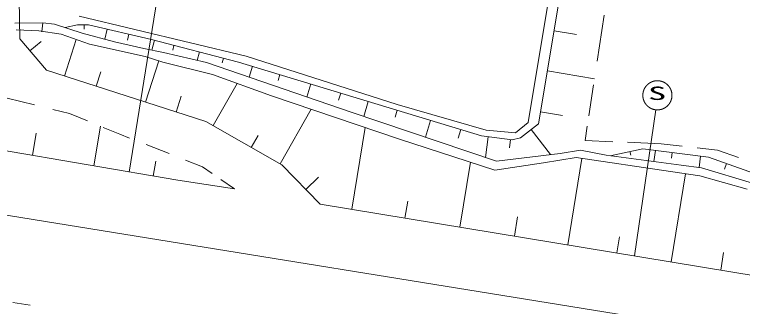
# Model space of a CAD drawing. Units: millimetres, scale not verified. Extents: x 40000 to 680000, y 20000 to 380000.
# Drawn here: x 302296 to 362242, y 287750 to 311769 of the extents above; entities that cross this region are included whole.
import ezdxf
from ezdxf.enums import TextEntityAlignment as Align

# ---------------------------------------------------------------- set-up
doc = ezdxf.new("R2010")
doc.units = ezdxf.units.MM
doc.header["$LTSCALE"] = 1000
doc.linetypes.add('USER2', pattern=[15.25, 12, -1.5, 0.25, -1.5])
for name, color, linetype, lineweight in [('M-BGD', 2, 'Continuous', 13), ('M-TTL', 7, 'Continuous', 13), ('M-TTL-TXT', 7, 'Continuous', 13)]:
    doc.layers.add(name, color=color, linetype=linetype, lineweight=lineweight)
doc.styles.add('ＭＳ ゴシック', font='')
doc.styles.get('ＭＳ ゴシック').set_extended_font_data('MS Gothic')

msp = doc.modelspace()

# ---------------------------------------------------------------- linework, layer by layer
at = {"layer": 'M-BGD'}
msp.add_line((269058, 300505), (365804, 284898), dxfattribs=at)
at = {"layer": 'M-TTL'}
for p, q in [((344607, 302888), (348631, 327273)), ((345449, 302782), (349527, 327272)), ((302674, 313034), (302718, 309759)), ((307618, 311624), (321382, 308334)), ((350278, 307934), (350857, 311715)), ((302321, 311054), (304629, 311083)), ((304629, 311083), (304554, 310353)), ((304629, 311083), (305596, 310988)), ((305596, 310988), (307871, 310238)), ((306471, 310700), (307478, 310927)), ((307478, 310927), (308374, 310926)), ((308029, 310563), (308029, 310927)), ((308374, 310926), (313587, 309710)), ((309738, 309731), (309932, 310563)), ((302422, 310504), (304285, 310428)), ((304285, 310428), (306125, 310146)), ((306125, 310146), (308463, 309333)), ((307871, 310238), (310521, 309518)), ((311589, 309662), (311703, 310150)), ((348583, 310125), (346723, 310435)), ((302718, 309759), (304914, 307185)), ((304481, 309556), (303561, 308771)), ((307371, 309713), (306405, 306706)), ((308463, 309333), (313046, 308331)), ((310521, 309518), (312953, 308986)), ((313587, 309710), (320750, 307861)), ((313614, 308846), (313821, 309650)), ((312953, 308986), (314575, 308642)), ((315321, 308835), (315424, 309236)), ((313046, 308331), (314512, 307862)), ((314575, 308642), (318098, 307828)), ((317348, 308001), (317526, 308693)), ((319394, 307795), (319495, 308185)), ((321382, 308334), (333810, 304373)), ((314182, 307968), (313087, 304559)), ((314512, 307862), (318596, 306830)), ((318098, 307828), (330006, 303732)), ((320750, 307861), (340761, 301786)), ((304914, 307185), (318054, 302963)), ((309395, 307054), (309014, 305868)), ((321630, 306613), (321903, 307510)), ((350057, 306490), (346174, 307137)), ((318596, 306830), (323459, 305079)), ((324002, 306330), (324153, 306827)), ((320622, 306100), (318647, 302626)), ((326367, 304984), (326693, 306056)), ((349591, 303448), (349981, 305993)), ((328982, 304738), (329155, 305309)), ((278298, 304527), (315742, 298128)), ((303925, 304336), (301679, 304881)), ((316027, 305058), (315606, 303750)), ((323459, 305079), (333996, 301515)), ((331054, 303379), (331430, 304618)), ((306827, 303631), (305438, 303969)), ((326712, 303979), (324162, 299492)), ((333810, 304373), (341130, 302259)), ((308305, 303020), (306827, 303631)), ((330006, 303732), (341978, 299699)), ((333636, 303326), (333809, 303896)), ((347414, 303455), (345611, 303755)), ((318054, 302963), (324319, 299403)), ((336127, 301670), (336550, 303064)), ((343552, 302046), (344607, 302888)), ((343974, 301625), (345449, 302782)), ((309370, 302578), (308812, 299312)), ((310970, 301916), (309588, 302488)), ((331173, 302470), (330067, 295742)), ((338832, 301589), (339049, 302305)), ((341130, 302259), (343552, 302046)), ((346434, 300252), (344831, 302297)), ((349278, 301399), (349459, 302587)), ((304075, 302007), (303762, 300175)), ((311766, 301603), (310970, 301916)), ((322345, 301814), (321792, 300839)), ((340761, 301786), (343289, 301467)), ((341081, 300001), (341297, 301718)), ((343289, 301467), (343974, 301625)), ((315019, 300324), (313140, 301063)), ((333996, 301515), (341852, 298951)), ((343054, 300791), (343141, 301486)), ((349278, 301399), (351554, 301305)), ((352775, 301255), (355561, 301141)), ((355561, 301141), (357289, 300943)), ((341978, 299699), (347217, 300349)), ((347217, 300349), (348901, 300597)), ((348901, 300597), (351022, 300190)), ((351340, 300148), (354034, 300720)), ((353041, 300201), (352978, 300496)), ((354034, 300720), (359458, 300031)), ((354955, 299670), (355071, 300589)), ((356406, 299950), (356465, 300411)), ((358505, 300803), (360196, 300610)), ((360196, 300610), (361904, 300011)), ((317785, 299237), (316365, 299795)), ((345844, 299571), (348558, 300005)), ((349028, 299935), (347857, 292816)), ((348558, 300005), (356322, 298845)), ((351022, 300190), (357195, 299374)), ((358672, 299181), (358790, 300116)), ((359458, 300031), (365725, 297813)), ((313925, 299704), (313715, 298474)), ((318559, 298702), (317785, 299237)), ((324319, 299403), (327451, 296172)), ((339835, 299609), (338958, 294280)), ((341852, 298951), (345844, 299571)), ((357195, 299374), (358879, 299154)), ((358879, 299154), (363057, 297903)), ((360762, 299059), (360923, 299513)), ((356322, 298845), (358723, 298500)), ((357561, 298667), (356368, 291416)), ((315742, 298128), (320396, 297433)), ((320396, 297433), (319296, 298193)), ((327337, 298376), (326294, 297365)), ((358723, 298500), (362620, 297405)), ((327451, 296172), (378055, 287849)), ((334671, 296418), (334442, 295023)), ((343723, 295123), (343463, 293539)), ((352111, 293477), (351894, 292152)), ((360695, 292181), (360458, 290743)), ((302167, 288086), (303574, 287840))]:
    msp.add_line(p, q, dxfattribs=at)
at = {"layer": 'M-TTL-TXT'}
for p, q in [((314588, 316541), (311744, 298811)), ((355103, 303932), (353364, 291910))]:
    msp.add_line(p, q, dxfattribs=at)
at = {"layer": 'M-TTL-TXT', "linetype": 'USER2'}
msp.add_circle((355238, 305124), 1200, dxfattribs=at)

# ---------------------------------------------------------------- texts
at = {"layer": 'M-TTL-TXT', "style": 'ＭＳ ゴシック', "width": 2}
msp.add_text('S', height=1100, rotation=359.95, dxfattribs=at).set_placement((354469, 304412), align=Align.BOTTOM_LEFT)

doc.saveas('drawing.dxf')
